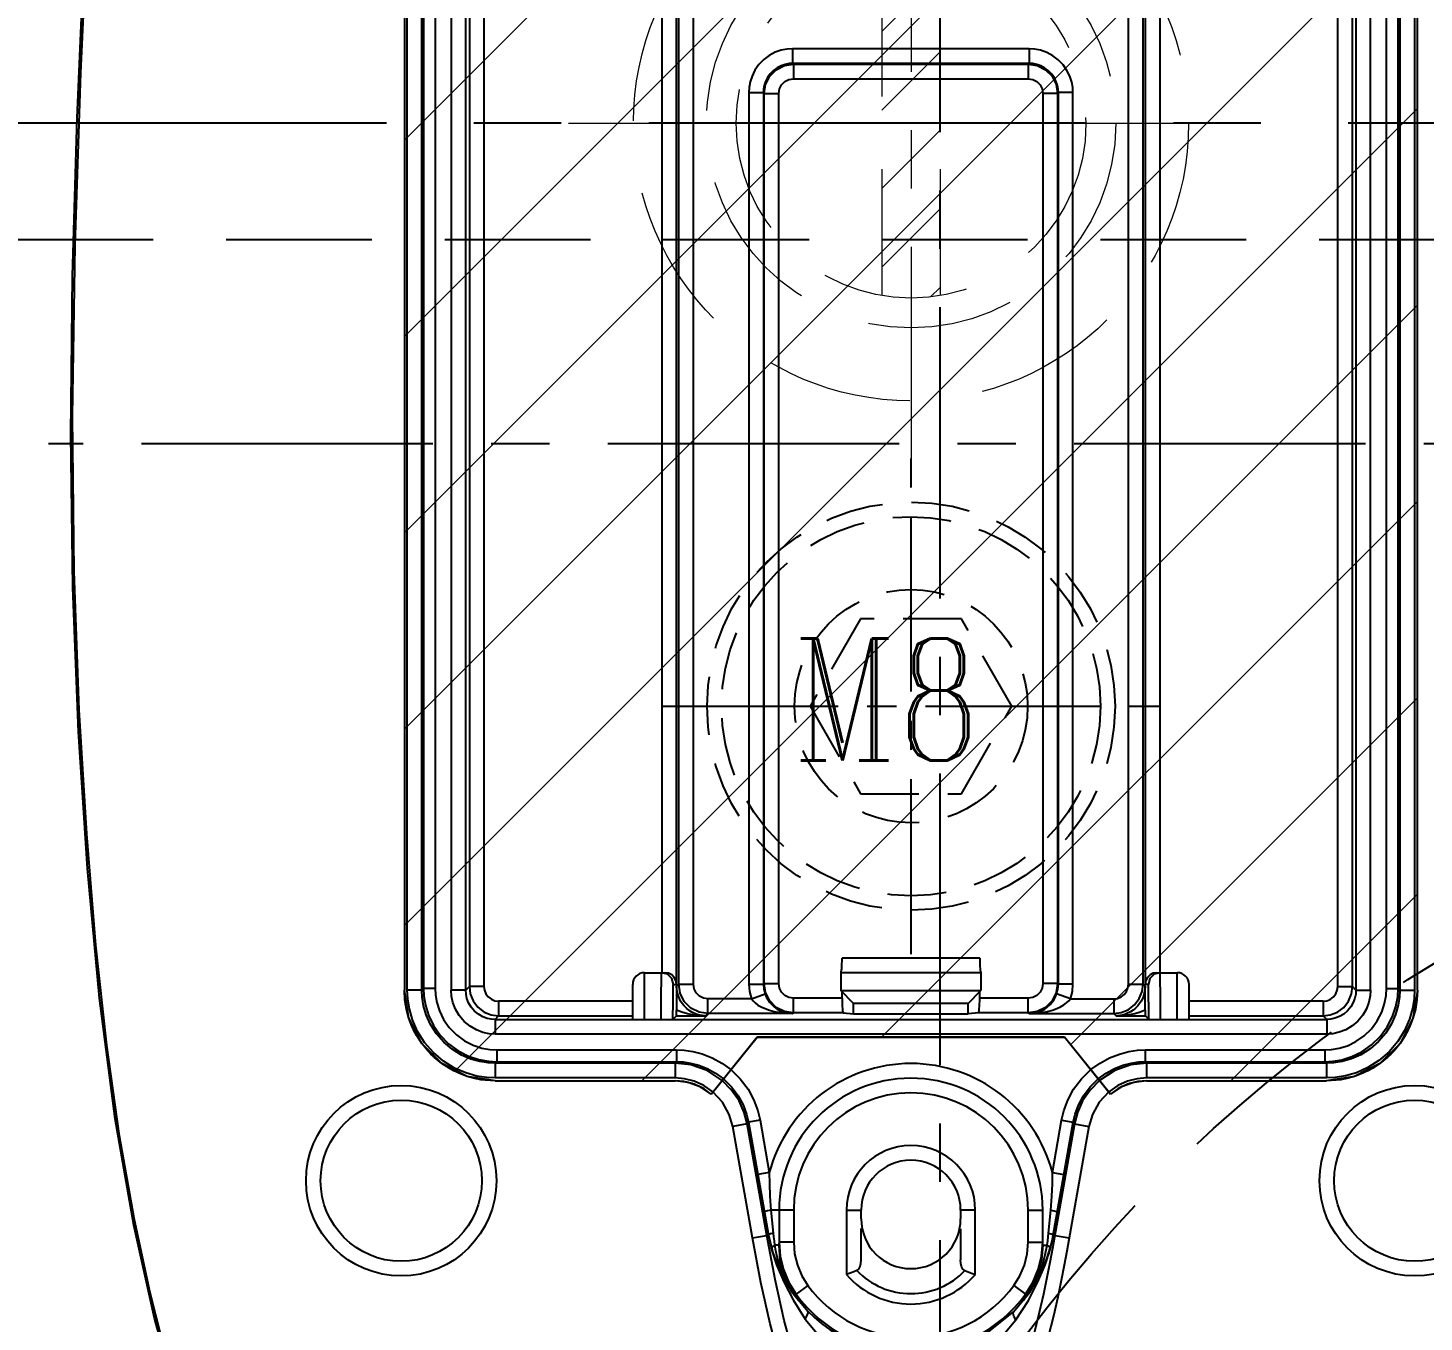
# Model space of a CAD drawing. Header units: millimetres. Extents: x 35888 to 37096, y -21952 to -21097.
# Drawn here: x 36793.89 to 36841.79, y -21316.99 to -21272.6 of the extents above; entities that cross this region are included whole.
import ezdxf

# ---------------------------------------------------------------- set-up
doc = ezdxf.new("R2010")
doc.units = ezdxf.units.MM
doc.header["$LTSCALE"] = 8
for name, pattern in [('CENTER', [2, 1.25, -0.25, 0.25, -0.25]), ('CENTER2', [1.125, 0.75, -0.125, 0.125, -0.125]), ('DASHED', [0.75, 0.5, -0.25]), ('HIDDEN', [0.375, 0.25, -0.125])]:
    doc.linetypes.add(name, pattern=pattern)
for name, color, linetype in [('Cav-cor', 30, 'Continuous'), ('DEFAULT_1', 7, 'CENTER'), ('SCREW', 52, 'HIDDEN'), ('wr2', 41, 'DASHED'), ('y-cut', 7, 'Continuous')]:
    doc.layers.add(name, color=color, linetype=linetype)
for name, color, linetype, lineweight in [('dim', 3, 'Continuous', 15), ('WR', 122, 'HIDDEN', 18), ('截面', 191, 'Continuous', 15)]:
    doc.layers.add(name, color=color, linetype=linetype, lineweight=lineweight)
doc.styles.add('ROMANC', font='RomanC.ttf', dxfattribs={"width": 0.8, "height": 7})

# ---------------------------------------------------------------- blocks, each defined once
blk = doc.blocks.new('20160825.100125')
at = {"layer": '截面', "linetype": 'Continuous', "ltscale": 0.3}
h = blk.add_hatch(dxfattribs=at)
h.set_pattern_fill('ANSI31', color=256, scale=1.5, angle=180, style=0)
h.set_pattern_definition([(225, (-717.335, 2031.662), (3.367596, -3.367596), [])])
h.paths.add_polyline_path([(22.37, -100.591), (22.388, -100.923), (22.439, -101.243), (22.522, -101.554), (22.639, -101.857), (22.788, -102.149), (22.964, -102.422), (23.169, -102.674), (23.401, -102.906), (23.653, -103.11), (23.925, -103.287), (24.218, -103.436), (24.521, -103.553), (24.832, -103.636), (25.153, -103.687), (25.484, -103.706), (31.657, -103.706), (31.808, -103.712), (31.956, -103.729), (32.101, -103.758), (32.245, -103.798), (32.385, -103.85), (32.521, -103.912), (32.65, -103.984), (32.774, -104.066), (32.892, -104.159), (34.472, -102.202), (45.022, -102.202), (46.601, -104.159), (46.72, -104.066), (46.844, -103.984), (46.973, -103.912), (47.109, -103.85), (47.249, -103.798), (47.392, -103.758), (47.538, -103.729), (47.686, -103.712), (47.836, -103.706), (54.01, -103.706), (54.341, -103.687), (54.662, -103.636), (54.972, -103.553), (55.275, -103.436), (55.568, -103.287), (55.84, -103.111), (56.092, -102.906), (56.324, -102.674), (56.529, -102.422), (56.706, -102.15), (56.855, -101.857), (56.972, -101.554), (57.055, -101.244), (57.106, -100.923), (57.124, -100.591), (57.124, -43.222), (57.106, -42.891), (57.055, -42.57), (56.972, -42.259), (56.855, -41.956), (56.706, -41.664), (56.53, -41.391), (56.325, -41.139), (56.093, -40.907), (55.841, -40.703), (55.568, -40.526), (55.276, -40.377), (54.973, -40.26), (54.662, -40.177), (54.341, -40.126), (54.01, -40.108), (25.484, -40.108), (25.153, -40.126), (24.832, -40.177), (24.521, -40.26), (24.218, -40.377), (23.926, -40.526), (23.654, -40.702), (23.402, -40.907), (23.17, -41.139), (22.965, -41.391), (22.788, -41.663), (22.639, -41.956), (22.522, -42.259), (22.439, -42.57), (22.388, -42.891), (22.37, -43.222)])
h.paths.add_polyline_path([(-65.64, -43.222), (-65.64, -100.591), (-65.622, -100.923), (-65.571, -101.244), (-65.488, -101.554), (-65.371, -101.857), (-65.222, -102.15), (-65.045, -102.422), (-64.84, -102.674), (-64.608, -102.906), (-64.356, -103.111), (-64.084, -103.287), (-63.792, -103.436), (-63.489, -103.553), (-63.178, -103.636), (-62.857, -103.687), (-62.526, -103.706), (-56.353, -103.706), (-56.202, -103.712), (-56.054, -103.729), (-55.909, -103.758), (-55.765, -103.798), (-55.625, -103.85), (-55.489, -103.912), (-55.36, -103.984), (-55.236, -104.066), (-55.118, -104.159), (-53.538, -102.202), (-42.988, -102.202), (-41.409, -104.159), (-41.29, -104.066), (-41.166, -103.984), (-41.037, -103.912), (-40.901, -103.85), (-40.761, -103.798), (-40.617, -103.758), (-40.472, -103.729), (-40.324, -103.712), (-40.174, -103.706), (-34, -103.706), (-33.669, -103.687), (-33.348, -103.636), (-33.037, -103.553), (-32.734, -103.436), (-32.442, -103.287), (-32.169, -103.11), (-31.917, -102.906), (-31.685, -102.674), (-31.48, -102.422), (-31.304, -102.149), (-31.155, -101.857), (-31.038, -101.554), (-30.955, -101.243), (-30.904, -100.923), (-30.886, -100.591), (-30.886, -43.222), (-30.904, -42.891), (-30.955, -42.57), (-31.038, -42.259), (-31.155, -41.956), (-31.304, -41.663), (-31.481, -41.391), (-31.686, -41.139), (-31.918, -40.907), (-32.17, -40.702), (-32.442, -40.526), (-32.735, -40.377), (-33.038, -40.26), (-33.348, -40.177), (-33.669, -40.126), (-34, -40.108), (-62.526, -40.108), (-62.857, -40.126), (-63.178, -40.177), (-63.489, -40.26), (-63.792, -40.377), (-64.085, -40.526), (-64.357, -40.703), (-64.609, -40.907), (-64.841, -41.139), (-65.046, -41.391), (-65.222, -41.664), (-65.371, -41.956), (-65.488, -42.259), (-65.571, -42.57), (-65.622, -42.891)])
at = {"layer": 'y-cut', "linetype": 'ByBlock'}
for p, q in [((-65.64, -43.222), (-65.64, -100.591)), ((-30.886, -100.591), (-30.886, -43.222)), ((-55.118, -104.159), (-53.538, -102.202)), ((-53.538, -102.202), (-42.988, -102.202)), ((-42.988, -102.202), (-41.409, -104.159)), ((-62.526, -103.706), (-56.353, -103.706)), ((-40.174, -103.706), (-34, -103.706))]:
    blk.add_line(p, q, dxfattribs=at)
for points in [[(-62.526, -103.706), (-62.857, -103.687), (-63.178, -103.636), (-63.489, -103.553), (-63.792, -103.436), (-64.084, -103.287), (-64.356, -103.111), (-64.608, -102.906), (-64.84, -102.674), (-65.045, -102.422), (-65.222, -102.15), (-65.371, -101.857), (-65.488, -101.554), (-65.571, -101.244), (-65.622, -100.923), (-65.64, -100.591)], [(-30.886, -100.591), (-30.904, -100.923), (-30.955, -101.243), (-31.038, -101.554), (-31.155, -101.857), (-31.304, -102.149), (-31.48, -102.422), (-31.685, -102.674), (-31.917, -102.906), (-32.169, -103.11), (-32.442, -103.287), (-32.734, -103.436), (-33.037, -103.553), (-33.348, -103.636), (-33.669, -103.687), (-34, -103.706)], [(-55.118, -104.159), (-55.236, -104.066), (-55.36, -103.984), (-55.489, -103.912), (-55.625, -103.85), (-55.765, -103.798), (-55.909, -103.758), (-56.054, -103.729), (-56.202, -103.712), (-56.353, -103.706)], [(-40.174, -103.706), (-40.324, -103.712), (-40.472, -103.729), (-40.617, -103.758), (-40.761, -103.798), (-40.901, -103.85), (-41.037, -103.912), (-41.166, -103.984), (-41.29, -104.066), (-41.409, -104.159)]]:
    blk.add_lwpolyline(points, dxfattribs=at)
blk = doc.blocks.new('20160824.190002')
at = {"layer": 'SCREW', "linetype": 'CENTER2'}
for p, q in [((0, -8.5), (0, 8.5)), ((-8.5, 0), (8.5, 0))]:
    blk.add_line(p, q, dxfattribs=at)
at = {"layer": 'SCREW'}
blk.add_lwpolyline([(-1.732, 3), (-3.464, 0), (-1.732, -3), (1.732, -3), (3.464, 0), (1.732, 3)], close=True, dxfattribs=at)
for radius in [7, 6.5, 4]:
    blk.add_circle((0, 0), radius, dxfattribs=at)
at = {"layer": 'dim', "style": 'ROMANC', "width": 0.8}
blk.add_text('M8', height=4.1865, dxfattribs=at).set_placement((-4.071, -1.858))
blk = doc.blocks.new('20160904.105427')
at = {"layer": 'WR', "linetype": 'HIDDEN', "ltscale": 2.5}
h = blk.add_hatch(dxfattribs=at)
h.set_pattern_fill('ANSI31', color=256, scale=0.6, style=0)
h.set_pattern_definition([(45, (194316.6504, -72652.0503), (-1.347038418, 1.347038418), [])])
h.paths.add_polyline_path([(-1, 0), (0, 0), (0, 6, 0.041886), (-1, 5.916)])
h.paths.add_polyline_path([(0, 0), (-1, 0), (-1, -5.916, 0.041886), (0, -6)])
h.paths.add_polyline_path([(1, 0), (0, 0), (0, -6, 0.041886), (1, -5.916)])
h.paths.add_polyline_path([(1, 5.916, 0.041886), (0, 6), (0, 0), (1, 0)])
at = {"layer": 'WR', "linetype": 'CENTER'}
for p, q in [((0, -11.755), (0, 11.755)), ((11.755, 0), (-11.755, 0))]:
    blk.add_line(p, q, dxfattribs=at)
at = {"layer": 'WR', "linetype": 'HIDDEN', "ltscale": 2.5}
for p, q in [((-1, -5.916), (-1, 5.916)), ((1, -5.916), (1, 5.916))]:
    blk.add_line(p, q, dxfattribs=at)
for radius in [9.525, 7.025, 6]:
    blk.add_circle((0, 0), radius, dxfattribs=at)

msp = doc.modelspace()

# ---------------------------------------------------------------- linework, layer by layer
at = {"color": 8, "linetype": 'HIDDEN', "ltscale": 3}
msp.add_circle((36868.188, -21347.37), 50, dxfattribs=at)
at = {"layer": 'Cav-cor', "color": 1}
for p, q in [((36806.805, -21248.236), (36806.805, -21305.605)), ((36806.905, -21305.605), (36806.905, -21248.236)), ((36807.408, -21305.605), (36807.408, -21248.236)), ((36807.462, -21248.29), (36807.462, -21305.55)), ((36807.864, -21248.29), (36807.864, -21305.55)), ((36840.501, -21305.55), (36840.501, -21248.29)), ((36840.903, -21305.55), (36840.903, -21248.29)), ((36840.958, -21248.236), (36840.958, -21305.605)), ((36841.46, -21248.236), (36841.46, -21305.605)), ((36841.56, -21305.605), (36841.56, -21248.236)), ((36808.408, -21252.952), (36808.408, -21305.608)), ((36839.957, -21305.608), (36839.957, -21252.952)), ((36809.536, -21253.404), (36809.536, -21305.486)), ((36838.829, -21305.486), (36838.829, -21253.404)), ((36808.911, -21305.608), (36808.911, -21253.857)), ((36809.034, -21253.906), (36809.034, -21305.486)), ((36839.331, -21305.486), (36839.331, -21253.906)), ((36839.454, -21253.857), (36839.454, -21305.608)), ((36815.644, -21305.01), (36815.644, -21254.412)), ((36816.147, -21305.412), (36816.147, -21254.412)), ((36816.217, -21305.407), (36816.217, -21254.44)), ((36816.72, -21305.407), (36816.72, -21254.44)), ((36831.646, -21305.407), (36831.646, -21254.44)), ((36832.148, -21305.407), (36832.148, -21254.44)), ((36832.218, -21254.412), (36832.218, -21305.412)), ((36832.721, -21254.412), (36832.721, -21305.01)), ((36820.127, -21273.317), (36820.127, -21273.82)), ((36828.238, -21273.317), (36820.127, -21273.317)), ((36828.238, -21273.317), (36828.238, -21273.82)), ((36820.154, -21273.846), (36820.127, -21273.82)), ((36828.238, -21273.82), (36820.127, -21273.82)), ((36820.154, -21273.846), (36820.154, -21274.349)), ((36820.154, -21273.846), (36828.211, -21273.846)), ((36828.238, -21273.82), (36828.211, -21273.846)), ((36828.211, -21273.846), (36828.211, -21274.349)), ((36820.154, -21274.349), (36828.211, -21274.349)), ((36818.62, -21274.824), (36818.62, -21305.398)), ((36818.62, -21274.824), (36819.122, -21274.824)), ((36819.122, -21274.824), (36819.122, -21305.398)), ((36819.149, -21274.851), (36819.122, -21274.824)), ((36819.149, -21305.385), (36819.149, -21274.851)), ((36819.149, -21274.851), (36819.651, -21274.851)), ((36819.651, -21305.385), (36819.651, -21274.851)), ((36828.714, -21274.851), (36828.714, -21305.385)), ((36829.216, -21274.851), (36828.714, -21274.851)), ((36829.243, -21274.824), (36829.216, -21274.851)), ((36829.216, -21274.851), (36829.216, -21305.385)), ((36829.243, -21305.398), (36829.243, -21274.824)), ((36829.745, -21274.824), (36829.243, -21274.824)), ((36829.745, -21305.398), (36829.745, -21274.824)), ((36826.544, -21304.515), (36821.821, -21304.515)), ((36815.041, -21306.613), (36815.041, -21305.01)), ((36815.041, -21305.01), (36815.741, -21305.01)), ((36815.627, -21305.061), (36815.631, -21305.01)), ((36815.832, -21305.064), (36815.733, -21305.037)), ((36821.778, -21305.018), (36821.778, -21305.623)), ((36826.587, -21305.018), (36821.778, -21305.018)), ((36826.587, -21305.018), (36826.587, -21305.623)), ((36832.632, -21305.037), (36832.534, -21305.064)), ((36832.625, -21305.01), (36833.324, -21305.01)), ((36832.738, -21305.062), (36832.735, -21305.01)), ((36832.741, -21305.214), (36832.738, -21305.062)), ((36832.746, -21305.79), (36832.741, -21305.214)), ((36833.324, -21306.613), (36833.324, -21305.01)), ((36806.958, -21306.568), (36806.805, -21305.605)), ((36807.408, -21305.605), (36806.905, -21305.605)), ((36807.408, -21305.605), (36807.462, -21305.55)), ((36807.864, -21305.55), (36807.462, -21305.55)), ((36808.911, -21305.608), (36808.408, -21305.608)), ((36808.911, -21305.608), (36809.034, -21305.486)), ((36809.536, -21305.486), (36809.034, -21305.486)), ((36814.639, -21306.61), (36814.639, -21305.412)), ((36815.617, -21306.613), (36815.62, -21305.79)), ((36816.033, -21305.412), (36816.147, -21305.412)), ((36816.147, -21305.477), (36816.142, -21306.294)), ((36816.147, -21305.477), (36816.217, -21305.407)), ((36816.217, -21305.407), (36816.72, -21305.407)), ((36818.62, -21305.398), (36819.122, -21305.398)), ((36818.709, -21305.909), (36819.182, -21305.739)), ((36819.122, -21305.398), (36819.149, -21305.385)), ((36819.149, -21305.385), (36819.651, -21305.385)), ((36822.216, -21306.061), (36821.778, -21305.623)), ((36821.778, -21305.623), (36826.587, -21305.623)), ((36821.821, -21305.887), (36821.821, -21305.666)), ((36826.149, -21306.061), (36826.587, -21305.623)), ((36826.544, -21305.887), (36826.544, -21305.666)), ((36829.216, -21305.385), (36828.714, -21305.385)), ((36829.656, -21305.909), (36829.183, -21305.739)), ((36829.216, -21305.385), (36829.243, -21305.398)), ((36829.745, -21305.398), (36829.243, -21305.398)), ((36831.646, -21305.407), (36832.148, -21305.407)), ((36832.148, -21305.407), (36832.218, -21305.477)), ((36832.333, -21305.412), (36832.218, -21305.412)), ((36832.224, -21306.294), (36832.218, -21305.477)), ((36832.748, -21306.613), (36832.746, -21305.79)), ((36833.726, -21306.61), (36833.726, -21305.412)), ((36838.829, -21305.486), (36839.331, -21305.486)), ((36839.454, -21305.608), (36839.331, -21305.486)), ((36839.454, -21305.608), (36839.957, -21305.608)), ((36840.501, -21305.55), (36840.903, -21305.55)), ((36840.958, -21305.605), (36840.903, -21305.55)), ((36840.958, -21305.605), (36841.46, -21305.605)), ((36841.56, -21305.605), (36841.407, -21306.567)), ((36810.039, -21305.988), (36810.039, -21306.491)), ((36814.639, -21305.988), (36810.039, -21305.988)), ((36816.207, -21305.818), (36816.145, -21305.84)), ((36817.222, -21306.412), (36817.222, -21305.909)), ((36818.709, -21305.909), (36817.222, -21305.909)), ((36820.154, -21306.39), (36820.154, -21305.887)), ((36821.821, -21305.887), (36820.154, -21305.887)), ((36822.216, -21306.425), (36822.216, -21306.061)), ((36826.149, -21306.061), (36822.216, -21306.061)), ((36826.149, -21306.425), (36826.149, -21306.061)), ((36828.211, -21305.887), (36826.544, -21305.887)), ((36828.211, -21306.39), (36828.211, -21305.887)), ((36829.656, -21305.909), (36831.143, -21305.909)), ((36831.143, -21305.909), (36831.143, -21306.412)), ((36832.159, -21305.818), (36832.22, -21305.84)), ((36838.326, -21305.988), (36833.726, -21305.988)), ((36838.326, -21305.988), (36838.326, -21306.491)), ((36807.401, -21307.436), (36806.958, -21306.568)), ((36809.916, -21306.613), (36810.039, -21306.491)), ((36809.916, -21306.613), (36809.916, -21307.116)), ((36809.916, -21306.613), (36833.324, -21306.613)), ((36810.039, -21306.491), (36814.639, -21306.491)), ((36815.611, -21306.613), (36815.897, -21306.612)), ((36816.138, -21306.491), (36816.019, -21306.61)), ((36816.138, -21306.491), (36817.143, -21306.491)), ((36817.143, -21306.491), (36817.087, -21306.488)), ((36817.143, -21306.491), (36817.222, -21306.412)), ((36820.11, -21306.412), (36817.222, -21306.412)), ((36820.11, -21306.412), (36820.154, -21306.39)), ((36821.865, -21306.39), (36820.154, -21306.39)), ((36821.865, -21306.39), (36822.216, -21306.425)), ((36822.216, -21306.425), (36826.149, -21306.425)), ((36826.501, -21306.39), (36826.149, -21306.425)), ((36828.211, -21306.39), (36826.501, -21306.39)), ((36828.211, -21306.39), (36828.255, -21306.412)), ((36828.255, -21306.412), (36831.143, -21306.412)), ((36831.143, -21306.412), (36831.222, -21306.491)), ((36831.279, -21306.488), (36831.222, -21306.491)), ((36831.222, -21306.491), (36832.227, -21306.491)), ((36832.227, -21306.491), (36832.346, -21306.61)), ((36833.325, -21306.613), (36833.605, -21306.612)), ((36833.726, -21306.491), (36838.326, -21306.491)), ((36833.726, -21306.613), (36838.449, -21306.613)), ((36838.449, -21306.613), (36838.326, -21306.491)), ((36838.449, -21306.613), (36838.449, -21307.116)), ((36841.407, -21306.567), (36840.965, -21307.435)), ((36838.449, -21307.116), (36809.916, -21307.116)), ((36817.328, -21309.172), (36818.908, -21307.216)), ((36818.908, -21307.216), (36829.458, -21307.216)), ((36831.037, -21309.172), (36829.458, -21307.216)), ((36808.089, -21308.124), (36807.401, -21307.436)), ((36809.975, -21307.66), (36809.975, -21308.062)), ((36809.975, -21307.66), (36816.139, -21307.66)), ((36816.139, -21307.66), (36816.139, -21308.062)), ((36832.226, -21307.66), (36832.226, -21308.062)), ((36832.226, -21307.66), (36838.391, -21307.66)), ((36838.391, -21307.66), (36838.391, -21308.062)), ((36840.965, -21307.435), (36840.277, -21308.124)), ((36808.957, -21308.567), (36808.089, -21308.124)), ((36809.92, -21308.117), (36809.975, -21308.062)), ((36809.92, -21308.117), (36809.92, -21308.619)), ((36816.093, -21308.117), (36809.92, -21308.117)), ((36809.975, -21308.062), (36816.139, -21308.062)), ((36816.139, -21308.062), (36816.093, -21308.117)), ((36816.093, -21308.117), (36816.093, -21308.619)), ((36832.272, -21308.117), (36832.226, -21308.062)), ((36832.226, -21308.062), (36838.391, -21308.062)), ((36832.272, -21308.117), (36832.272, -21308.619)), ((36838.445, -21308.117), (36832.272, -21308.117)), ((36838.445, -21308.117), (36838.391, -21308.062)), ((36838.445, -21308.117), (36838.445, -21308.619)), ((36840.277, -21308.124), (36839.408, -21308.566)), ((36809.92, -21308.719), (36808.957, -21308.567)), ((36816.093, -21308.619), (36809.92, -21308.619)), ((36816.415, -21308.645), (36816.093, -21308.619)), ((36830.614, -21308.648), (36830.882, -21308.451)), ((36832.272, -21308.619), (36831.951, -21308.645)), ((36838.445, -21308.619), (36832.272, -21308.619)), ((36839.408, -21308.566), (36838.445, -21308.719)), ((36809.92, -21308.719), (36816.093, -21308.719)), ((36816.537, -21308.771), (36816.093, -21308.719)), ((36816.956, -21308.925), (36816.537, -21308.771)), ((36817.055, -21308.979), (36816.751, -21308.836)), ((36817.328, -21309.172), (36816.956, -21308.925)), ((36817.328, -21309.172), (36817.055, -21308.979)), ((36817.391, -21309.094), (36817.083, -21308.88)), ((36818.034, -21309.034), (36817.707, -21308.703)), ((36831.282, -21308.88), (36830.974, -21309.094)), ((36831.409, -21308.925), (36831.037, -21309.172)), ((36831.311, -21308.979), (36831.037, -21309.172)), ((36831.614, -21308.836), (36831.311, -21308.979)), ((36831.828, -21308.771), (36831.409, -21308.925)), ((36831.938, -21308.749), (36831.614, -21308.836)), ((36832.272, -21308.719), (36831.828, -21308.771)), ((36832.272, -21308.719), (36831.938, -21308.749)), ((36832.272, -21308.719), (36838.445, -21308.719)), ((36819.009, -21310.068), (36818.613, -21310.138)), ((36819.009, -21310.068), (36819.325, -21311.863)), ((36829.04, -21311.863), (36829.356, -21310.068)), ((36829.356, -21310.068), (36829.752, -21310.138)), ((36818.567, -21310.193), (36818.073, -21310.28)), ((36818.748, -21314.109), (36818.073, -21310.28)), ((36819.242, -21314.021), (36818.567, -21310.193)), ((36818.613, -21310.138), (36818.93, -21311.932)), ((36829.798, -21310.193), (36829.042, -21314.47)), ((36829.066, -21314.011), (36829.752, -21310.138)), ((36829.798, -21310.193), (36829.752, -21310.138)), ((36829.798, -21310.193), (36830.293, -21310.28)), ((36819.325, -21311.863), (36818.93, -21311.932)), ((36818.93, -21311.932), (36819.299, -21314.011)), ((36819.325, -21311.863), (36819.328, -21312.25)), ((36829.038, -21312.25), (36829.04, -21311.863)), ((36829.04, -21311.863), (36829.436, -21311.932)), ((36819.328, -21312.25), (36819.343, -21312.679)), ((36829.022, -21312.678), (36829.038, -21312.25)), ((36819.343, -21312.679), (36819.378, -21313.15)), ((36828.987, -21313.15), (36829.022, -21312.678)), ((36819.378, -21313.15), (36819.456, -21313.942)), ((36820.163, -21313.15), (36819.378, -21313.15)), ((36819.66, -21313.15), (36819.66, -21314.255)), ((36820.163, -21313.15), (36820.163, -21314.255)), ((36821.972, -21313.15), (36821.972, -21315.362)), ((36821.972, -21313.15), (36822.474, -21313.15)), ((36822.474, -21313.452), (36822.474, -21313.15)), ((36825.891, -21313.15), (36825.891, -21313.452)), ((36826.394, -21313.15), (36825.891, -21313.15)), ((36826.394, -21315.361), (36826.394, -21313.15)), ((36828.203, -21314.255), (36828.203, -21313.15)), ((36828.203, -21313.15), (36828.705, -21313.15)), ((36828.705, -21314.255), (36828.705, -21313.15)), ((36828.909, -21313.942), (36828.987, -21313.15)), ((36822.474, -21314.855), (36822.474, -21313.783)), ((36825.891, -21313.79), (36825.891, -21314.855)), ((36828.895, -21314.072), (36828.909, -21313.942)), ((36818.748, -21314.109), (36819.299, -21314.011)), ((36819.036, -21315.637), (36818.748, -21314.109)), ((36819.528, -21315.537), (36819.242, -21314.021)), ((36819.294, -21314.012), (36819.443, -21314.623)), ((36819.294, -21314.012), (36819.405, -21314.501)), ((36819.317, -21313.992), (36819.299, -21314.011)), ((36819.299, -21314.011), (36819.327, -21314.152)), ((36819.361, -21314.303), (36819.402, -21314.463)), ((36819.411, -21314.432), (36819.402, -21314.463)), ((36819.488, -21314.21), (36819.509, -21314.356)), ((36819.509, -21314.356), (36819.54, -21314.542)), ((36819.66, -21314.356), (36819.509, -21314.356)), ((36819.66, -21314.255), (36819.698, -21314.731)), ((36820.163, -21314.255), (36819.66, -21314.255)), ((36819.66, -21314.356), (36819.66, -21314.29)), ((36819.703, -21314.863), (36819.66, -21314.356)), ((36828.203, -21314.255), (36828.705, -21314.255)), ((36828.705, -21314.356), (36828.662, -21314.862)), ((36828.667, -21314.731), (36828.705, -21314.255)), ((36828.705, -21314.356), (36828.705, -21314.29)), ((36828.705, -21314.356), (36828.856, -21314.356)), ((36828.796, -21314.685), (36828.856, -21314.356)), ((36828.856, -21314.356), (36828.878, -21314.21)), ((36828.878, -21314.21), (36828.895, -21314.072)), ((36828.922, -21314.624), (36829.071, -21314.012)), ((36828.954, -21314.432), (36828.963, -21314.463)), ((36828.96, -21314.501), (36829.071, -21314.012)), ((36828.963, -21314.463), (36829.004, -21314.303)), ((36829.039, -21314.153), (36829.066, -21314.011)), ((36829.048, -21313.992), (36829.066, -21314.011)), ((36829.066, -21314.011), (36829.618, -21314.109)), ((36819.402, -21314.463), (36819.45, -21314.624)), ((36819.405, -21314.501), (36819.578, -21315.03)), ((36819.443, -21314.623), (36819.697, -21315.269)), ((36819.54, -21314.542), (36819.583, -21314.741)), ((36819.583, -21314.741), (36819.642, -21314.956)), ((36819.83, -21315.356), (36819.703, -21314.863)), ((36828.662, -21314.862), (36828.535, -21315.356)), ((36828.666, -21315.274), (36828.922, -21314.624)), ((36828.697, -21315.041), (36828.796, -21314.685)), ((36828.786, -21315.033), (36828.96, -21314.501)), ((36828.861, -21314.785), (36828.963, -21314.463)), ((36829.042, -21314.47), (36828.953, -21314.948)), ((36819.578, -21315.03), (36819.82, -21315.61)), ((36819.642, -21314.956), (36819.72, -21315.187)), ((36819.697, -21315.269), (36820.084, -21315.94)), ((36820.039, -21315.821), (36819.83, -21315.356)), ((36828.273, -21315.953), (36828.666, -21315.274)), ((36828.541, -21315.616), (36828.786, -21315.033)), ((36828.548, -21315.422), (36828.697, -21315.041)), ((36828.552, -21315.481), (36828.726, -21315.124)), ((36828.953, -21314.948), (36828.851, -21315.466)), ((36820.323, -21316.243), (36820.039, -21315.821)), ((36820.65, -21315.743), (36820.245, -21316.04)), ((36820.441, -21315.406), (36820.65, -21315.743)), ((36827.715, -21315.743), (36827.924, -21315.406)), ((36827.715, -21315.743), (36828.12, -21316.04)), ((36820.084, -21315.94), (36820.643, -21316.618)), ((36827.701, -21316.639), (36828.273, -21315.953)), ((36828.043, -21316.243), (36828.081, -21316.144)), ((36828.081, -21316.144), (36828.12, -21316.04))]:
    msp.add_line(p, q, dxfattribs=at)
for points in [[(36798.671, -21318.294), (36798.081, -21315.988), (36797.532, -21313.43), (36797.033, -21310.601), (36796.596, -21307.498), (36796.222, -21304.066), (36795.908, -21300.245), (36795.651, -21295.989), (36795.475, -21291.254), (36795.42, -21285.929), (36795.508, -21280.054), (36795.7, -21274.142), (36795.953, -21268.718), (36796.241, -21263.991), (36796.555, -21259.745), (36796.907, -21255.847), (36797.331, -21252.3), (36797.843, -21249.108), (36798.44, -21246.265), (36799.108, -21243.766)], [(36799.021, -21319.703), (36798.227, -21316.855), (36797.517, -21313.675), (36796.88, -21310.017), (36796.345, -21305.885), (36795.933, -21301.432), (36795.627, -21296.753), (36795.427, -21291.799), (36795.357, -21286.545), (36795.421, -21281.106), (36795.579, -21275.693), (36795.791, -21270.659), (36796.036, -21266.209), (36796.297, -21262.307), (36796.563, -21258.882), (36796.85, -21255.795), (36797.188, -21252.892), (36797.617, -21250.03), (36798.166, -21247.184), (36798.859, -21244.399)], [(36820.127, -21273.317), (36819.94, -21273.329), (36819.738, -21273.368), (36819.53, -21273.441), (36819.326, -21273.548), (36819.136, -21273.689), (36818.97, -21273.859), (36818.834, -21274.05), (36818.732, -21274.254), (36818.665, -21274.457), (36818.63, -21274.647), (36818.62, -21274.824)], [(36829.745, -21274.824), (36829.735, -21274.649), (36829.702, -21274.464), (36829.637, -21274.263), (36829.539, -21274.062), (36829.406, -21273.871), (36829.242, -21273.7), (36829.053, -21273.556), (36828.847, -21273.446), (36828.635, -21273.37), (36828.429, -21273.329), (36828.238, -21273.317)], [(36820.127, -21273.82), (36820.003, -21273.827), (36819.868, -21273.854), (36819.729, -21273.902), (36819.593, -21273.973), (36819.466, -21274.067), (36819.356, -21274.181), (36819.265, -21274.308), (36819.197, -21274.444), (36819.153, -21274.58), (36819.129, -21274.706), (36819.122, -21274.824)], [(36819.149, -21274.851), (36819.198, -21274.543), (36819.34, -21274.261), (36819.565, -21274.037), (36819.846, -21273.895), (36820.154, -21273.846)], [(36828.211, -21273.846), (36828.519, -21273.895), (36828.801, -21274.037), (36829.025, -21274.261), (36829.168, -21274.543), (36829.216, -21274.851)], [(36829.243, -21274.824), (36829.236, -21274.708), (36829.214, -21274.584), (36829.171, -21274.45), (36829.105, -21274.316), (36829.017, -21274.189), (36828.907, -21274.075), (36828.781, -21273.979), (36828.644, -21273.905), (36828.503, -21273.855), (36828.365, -21273.828), (36828.238, -21273.82)], [(36819.651, -21274.851), (36819.676, -21274.697), (36819.747, -21274.556), (36819.859, -21274.444), (36820, -21274.373), (36820.154, -21274.349)], [(36828.211, -21274.349), (36828.365, -21274.373), (36828.506, -21274.444), (36828.618, -21274.556), (36828.69, -21274.697), (36828.714, -21274.851)], [(36815.62, -21305.79), (36815.624, -21305.214), (36815.627, -21305.061)], [(36816.147, -21305.412), (36816.124, -21305.281), (36816.065, -21305.171), (36815.977, -21305.085), (36815.865, -21305.03), (36815.741, -21305.01)], [(36816.033, -21305.412), (36815.979, -21305.211), (36815.832, -21305.064)], [(36832.625, -21305.01), (36832.499, -21305.03), (36832.389, -21305.086), (36832.301, -21305.171), (36832.241, -21305.281), (36832.218, -21305.412)], [(36832.534, -21305.064), (36832.387, -21305.211), (36832.333, -21305.412)], [(36806.958, -21306.568), (36806.844, -21306.092), (36806.805, -21305.605)], [(36809.92, -21308.619), (36809.63, -21308.605), (36809.29, -21308.553), (36808.916, -21308.447), (36808.528, -21308.279), (36808.149, -21308.044), (36807.8, -21307.748), (36807.499, -21307.401), (36807.259, -21307.021), (36807.085, -21306.629), (36806.975, -21306.248), (36806.92, -21305.901), (36806.905, -21305.605)], [(36809.92, -21308.117), (36809.679, -21308.105), (36809.395, -21308.061), (36809.083, -21307.973), (36808.76, -21307.833), (36808.444, -21307.638), (36808.153, -21307.391), (36807.902, -21307.102), (36807.702, -21306.785), (36807.557, -21306.458), (36807.466, -21306.141), (36807.42, -21305.851), (36807.408, -21305.605)], [(36807.462, -21305.55), (36807.477, -21305.816), (36807.53, -21306.128), (36807.636, -21306.468), (36807.805, -21306.816), (36808.036, -21307.148), (36808.324, -21307.444), (36808.655, -21307.687), (36809.008, -21307.869), (36809.36, -21307.986), (36809.686, -21308.045), (36809.975, -21308.062)], [(36807.864, -21305.55), (36807.876, -21305.773), (36807.921, -21306.035), (36808.01, -21306.321), (36808.152, -21306.613), (36808.346, -21306.892), (36808.588, -21307.141), (36808.866, -21307.345), (36809.163, -21307.498), (36809.459, -21307.596), (36809.732, -21307.646), (36809.975, -21307.66)], [(36809.916, -21307.116), (36809.716, -21307.103), (36809.502, -21307.058), (36809.279, -21306.975), (36809.059, -21306.848), (36808.858, -21306.682), (36808.688, -21306.483), (36808.557, -21306.261), (36808.469, -21306.033), (36808.423, -21305.814), (36808.408, -21305.608)], [(36809.916, -21306.613), (36809.783, -21306.605), (36809.64, -21306.575), (36809.491, -21306.519), (36809.344, -21306.435), (36809.21, -21306.324), (36809.097, -21306.191), (36809.01, -21306.044), (36808.952, -21305.891), (36808.92, -21305.746), (36808.911, -21305.608)], [(36809.034, -21305.486), (36809.065, -21305.733), (36809.162, -21305.976), (36809.324, -21306.192), (36809.539, -21306.358), (36809.786, -21306.458), (36810.039, -21306.491)], [(36809.536, -21305.486), (36809.552, -21305.609), (36809.6, -21305.731), (36809.681, -21305.839), (36809.789, -21305.921), (36809.912, -21305.972), (36810.039, -21305.988)], [(36816.019, -21306.61), (36816.022, -21305.991), (36816.024, -21305.746), (36816.027, -21305.563), (36816.03, -21305.45), (36816.033, -21305.412)], [(36816.207, -21305.818), (36816.174, -21305.707), (36816.154, -21305.593), (36816.147, -21305.477)], [(36817.222, -21306.412), (36816.914, -21306.363), (36816.633, -21306.221), (36816.408, -21305.996), (36816.266, -21305.715), (36816.217, -21305.407)], [(36817.222, -21305.909), (36817.069, -21305.885), (36816.928, -21305.814), (36816.815, -21305.701), (36816.744, -21305.56), (36816.72, -21305.407)], [(36818.62, -21305.398), (36818.643, -21305.658), (36818.709, -21305.909)], [(36819.122, -21305.398), (36819.137, -21305.571), (36819.182, -21305.739)], [(36820.154, -21306.39), (36819.846, -21306.341), (36819.565, -21306.199), (36819.34, -21305.974), (36819.197, -21305.693), (36819.149, -21305.385)], [(36819.182, -21305.739), (36819.221, -21305.832), (36819.271, -21305.926), (36819.333, -21306.017), (36819.408, -21306.104), (36819.495, -21306.185), (36819.592, -21306.256), (36819.702, -21306.317), (36819.824, -21306.365), (36819.96, -21306.398), (36820.11, -21306.412)], [(36820.154, -21305.887), (36820, -21305.863), (36819.859, -21305.792), (36819.747, -21305.68), (36819.676, -21305.539), (36819.651, -21305.385)], [(36828.714, -21305.385), (36828.69, -21305.539), (36828.618, -21305.68), (36828.506, -21305.792), (36828.365, -21305.863), (36828.211, -21305.887)], [(36829.216, -21305.385), (36829.168, -21305.693), (36829.025, -21305.974), (36828.801, -21306.199), (36828.52, -21306.341), (36828.211, -21306.39)], [(36828.255, -21306.412), (36828.407, -21306.398), (36828.544, -21306.364), (36828.666, -21306.315), (36828.775, -21306.255), (36828.872, -21306.183), (36828.958, -21306.103), (36829.033, -21306.016), (36829.094, -21305.925), (36829.145, -21305.832), (36829.183, -21305.739)], [(36829.183, -21305.739), (36829.228, -21305.571), (36829.243, -21305.398)], [(36829.656, -21305.909), (36829.723, -21305.658), (36829.745, -21305.398)], [(36831.143, -21305.909), (36831.27, -21305.893), (36831.393, -21305.843), (36831.501, -21305.76), (36831.582, -21305.651), (36831.63, -21305.529), (36831.646, -21305.407)], [(36831.143, -21306.412), (36831.395, -21306.379), (36831.642, -21306.279), (36831.858, -21306.113), (36832.021, -21305.896), (36832.118, -21305.652), (36832.148, -21305.407)], [(36832.218, -21305.477), (36832.212, -21305.593), (36832.192, -21305.707), (36832.159, -21305.818)], [(36832.341, -21305.746), (36832.339, -21305.562), (36832.336, -21305.45), (36832.333, -21305.412)], [(36832.346, -21306.61), (36832.345, -21306.283), (36832.341, -21305.746)], [(36838.326, -21306.491), (36838.573, -21306.46), (36838.817, -21306.363), (36839.033, -21306.2), (36839.198, -21305.985), (36839.299, -21305.739), (36839.331, -21305.486)], [(36838.326, -21305.988), (36838.45, -21305.973), (36838.572, -21305.924), (36838.68, -21305.843), (36838.762, -21305.736), (36838.813, -21305.612), (36838.829, -21305.486)], [(36838.391, -21308.062), (36838.656, -21308.048), (36838.969, -21307.995), (36839.309, -21307.888), (36839.656, -21307.72), (36839.989, -21307.488), (36840.285, -21307.2), (36840.528, -21306.87), (36840.709, -21306.517), (36840.827, -21306.164), (36840.886, -21305.838), (36840.903, -21305.55)], [(36838.391, -21307.66), (36838.614, -21307.648), (36838.876, -21307.603), (36839.162, -21307.514), (36839.454, -21307.373), (36839.733, -21307.178), (36839.982, -21306.936), (36840.186, -21306.658), (36840.338, -21306.362), (36840.437, -21306.066), (36840.487, -21305.792), (36840.501, -21305.55)], [(36840.958, -21305.605), (36840.946, -21305.846), (36840.902, -21306.129), (36840.814, -21306.441), (36840.674, -21306.764), (36840.478, -21307.08), (36840.232, -21307.371), (36839.943, -21307.622), (36839.625, -21307.822), (36839.299, -21307.967), (36838.982, -21308.059), (36838.692, -21308.105), (36838.445, -21308.117)], [(36841.46, -21305.605), (36841.446, -21305.894), (36841.393, -21306.234), (36841.288, -21306.609), (36841.119, -21306.997), (36840.885, -21307.375), (36840.589, -21307.724), (36840.242, -21308.025), (36839.862, -21308.266), (36839.47, -21308.44), (36839.089, -21308.55), (36838.741, -21308.605), (36838.445, -21308.619)], [(36839.454, -21305.608), (36839.445, -21305.742), (36839.416, -21305.884), (36839.36, -21306.033), (36839.276, -21306.18), (36839.165, -21306.314), (36839.032, -21306.427), (36838.884, -21306.514), (36838.732, -21306.573), (36838.586, -21306.604), (36838.449, -21306.613)], [(36839.957, -21305.608), (36839.943, -21305.808), (36839.899, -21306.022), (36839.816, -21306.245), (36839.689, -21306.466), (36839.523, -21306.667), (36839.324, -21306.836), (36839.102, -21306.967), (36838.874, -21307.055), (36838.655, -21307.102), (36838.449, -21307.116)], [(36841.56, -21305.605), (36841.522, -21306.092), (36841.407, -21306.567)], [(36817.087, -21306.488), (36817.019, -21306.481), (36816.94, -21306.467), (36816.853, -21306.444), (36816.761, -21306.409), (36816.666, -21306.362), (36816.571, -21306.301), (36816.481, -21306.228), (36816.402, -21306.148), (36816.337, -21306.067), (36816.284, -21305.984), (36816.24, -21305.9), (36816.207, -21305.818)], [(36818.709, -21305.909), (36818.768, -21305.979), (36818.844, -21306.049), (36818.937, -21306.118), (36819.05, -21306.183), (36819.18, -21306.243), (36819.328, -21306.296), (36819.493, -21306.341), (36819.678, -21306.378), (36819.883, -21306.402), (36820.11, -21306.412)], [(36828.255, -21306.412), (36828.485, -21306.402), (36828.691, -21306.377), (36828.876, -21306.341), (36829.04, -21306.295), (36829.187, -21306.242), (36829.317, -21306.182), (36829.429, -21306.117), (36829.522, -21306.049), (36829.598, -21305.979), (36829.656, -21305.909)], [(36832.159, -21305.818), (36832.125, -21305.901), (36832.081, -21305.985), (36832.028, -21306.067), (36831.964, -21306.148), (36831.889, -21306.224), (36831.804, -21306.294), (36831.713, -21306.354), (36831.618, -21306.403), (36831.523, -21306.44), (36831.433, -21306.465), (36831.35, -21306.481), (36831.279, -21306.488)], [(36807.401, -21307.436), (36807.145, -21307.019), (36806.958, -21306.568)], [(36814.639, -21306.61), (36814.671, -21306.611), (36814.761, -21306.612), (36814.891, -21306.613)], [(36815.897, -21306.612), (36815.987, -21306.611), (36816.019, -21306.61)], [(36817.143, -21306.491), (36817.026, -21306.488), (36816.876, -21306.478), (36816.704, -21306.456), (36816.517, -21306.419), (36816.325, -21306.365), (36816.142, -21306.294)], [(36832.224, -21306.294), (36832.051, -21306.362), (36831.863, -21306.416), (36831.674, -21306.454), (36831.496, -21306.477), (36831.341, -21306.488), (36831.222, -21306.491)], [(36832.346, -21306.61), (36832.379, -21306.611), (36832.469, -21306.612), (36832.601, -21306.613)], [(36833.605, -21306.612), (36833.694, -21306.611), (36833.726, -21306.61)], [(36841.407, -21306.567), (36841.22, -21307.019), (36840.965, -21307.435)], [(36808.089, -21308.124), (36807.718, -21307.807), (36807.401, -21307.436)], [(36816.139, -21307.66), (36816.403, -21307.672), (36816.702, -21307.715), (36817.027, -21307.798), (36817.362, -21307.929), (36817.692, -21308.108), (36818.004, -21308.335)], [(36830.361, -21308.335), (36830.673, -21308.109), (36831.003, -21307.929), (36831.338, -21307.799), (36831.663, -21307.715), (36831.963, -21307.672), (36832.226, -21307.66)], [(36840.965, -21307.435), (36840.648, -21307.807), (36840.277, -21308.124)], [(36808.957, -21308.567), (36808.506, -21308.38), (36808.089, -21308.124)], [(36817.707, -21308.703), (36817.19, -21308.369), (36816.631, -21308.175), (36816.093, -21308.117)], [(36816.139, -21308.062), (36816.367, -21308.072), (36816.626, -21308.11), (36816.907, -21308.182), (36817.196, -21308.295), (36817.482, -21308.451), (36817.752, -21308.648)], [(36832.272, -21308.117), (36831.734, -21308.175), (36831.175, -21308.369), (36830.659, -21308.703)], [(36830.882, -21308.451), (36831.168, -21308.296), (36831.458, -21308.182), (36831.739, -21308.11), (36831.999, -21308.072), (36832.226, -21308.062)], [(36840.277, -21308.124), (36839.86, -21308.379), (36839.408, -21308.566)], [(36809.92, -21308.719), (36809.432, -21308.681), (36808.957, -21308.567)], [(36817.083, -21308.88), (36816.751, -21308.73), (36816.415, -21308.645)], [(36817.752, -21308.648), (36818.031, -21308.921), (36818.26, -21309.228), (36818.432, -21309.547), (36818.547, -21309.857), (36818.613, -21310.138)], [(36818.004, -21308.335), (36818.33, -21308.653), (36818.597, -21309.009), (36818.798, -21309.38), (36818.932, -21309.742), (36819.009, -21310.068)], [(36829.356, -21310.068), (36829.433, -21309.742), (36829.567, -21309.381), (36829.767, -21309.01), (36830.034, -21308.654), (36830.361, -21308.335)], [(36829.752, -21310.138), (36829.818, -21309.857), (36829.933, -21309.548), (36830.104, -21309.229), (36830.333, -21308.922), (36830.614, -21308.648)], [(36831.951, -21308.645), (36831.614, -21308.73), (36831.282, -21308.88)], [(36839.408, -21308.566), (36838.933, -21308.681), (36838.445, -21308.719)], [(36816.751, -21308.836), (36816.427, -21308.749), (36816.093, -21308.719)], [(36818.073, -21310.28), (36817.954, -21309.868), (36817.725, -21309.456), (36817.391, -21309.094)], [(36818.567, -21310.193), (36818.466, -21309.804), (36818.29, -21309.41), (36818.034, -21309.034)], [(36830.659, -21308.703), (36830.331, -21309.034), (36830.075, -21309.41), (36829.899, -21309.804), (36829.798, -21310.193)], [(36830.974, -21309.094), (36830.64, -21309.456), (36830.412, -21309.868), (36830.293, -21310.28)], [(36830.293, -21310.28), (36829.536, -21314.561), (36829.446, -21315.042)], [(36819.378, -21313.15), (36819.262, -21313.178), (36819.185, -21313.203), (36819.158, -21313.22)], [(36828.987, -21313.15), (36829.103, -21313.178), (36829.18, -21313.203), (36829.207, -21313.22)], [(36819.456, -21313.942), (36819.371, -21313.968), (36819.317, -21313.992)], [(36819.456, -21313.942), (36819.47, -21314.071), (36819.488, -21314.21)], [(36828.909, -21313.942), (36828.994, -21313.968), (36829.048, -21313.992)], [(36819.509, -21314.356), (36819.447, -21314.396), (36819.411, -21314.432)], [(36820.163, -21314.255), (36820.194, -21314.651), (36820.288, -21315.038), (36820.441, -21315.406)], [(36827.924, -21315.406), (36828.078, -21315.038), (36828.171, -21314.651), (36828.203, -21314.255)], [(36828.856, -21314.356), (36828.918, -21314.396), (36828.954, -21314.432)], [(36819.45, -21314.624), (36819.508, -21314.795), (36819.576, -21314.974), (36819.656, -21315.163)], [(36819.698, -21314.731), (36819.81, -21315.195), (36819.994, -21315.635), (36820.245, -21316.04)], [(36822.327, -21315.224), (36822.394, -21315.174), (36822.44, -21315.092), (36822.466, -21314.985), (36822.474, -21314.855)], [(36826.038, -21315.224), (36825.971, -21315.174), (36825.925, -21315.092), (36825.899, -21314.985), (36825.891, -21314.855)], [(36828.12, -21316.04), (36828.371, -21315.635), (36828.555, -21315.195), (36828.667, -21314.731)], [(36829.446, -21315.042), (36829.344, -21315.566), (36829.223, -21316.143), (36829.077, -21316.785), (36828.897, -21317.502), (36828.67, -21318.292), (36828.397, -21319.104), (36828.089, -21319.874), (36827.745, -21320.586), (36827.347, -21321.253), (36826.851, -21321.909), (36826.211, -21322.533), (36825.492, -21322.997), (36824.764, -21323.25), (36824.047, -21323.304), (36823.322, -21323.168), (36822.585, -21322.824), (36821.864, -21322.263), (36821.183, -21321.48), (36820.583, -21320.517), (36820.096, -21319.457), (36819.701, -21318.325), (36819.353, -21317.059), (36819.036, -21315.637)], [(36819.656, -21315.163), (36819.752, -21315.362), (36819.863, -21315.571), (36819.995, -21315.788)], [(36819.72, -21315.187), (36819.823, -21315.434), (36819.954, -21315.695), (36820.12, -21315.967), (36820.323, -21316.243)], [(36822.327, -21315.224), (36822.222, -21315.266), (36822.101, -21315.313), (36821.972, -21315.362)], [(36826.038, -21315.224), (36826.143, -21315.266), (36826.264, -21315.313), (36826.394, -21315.362)], [(36828.535, -21315.356), (36828.326, -21315.821), (36828.043, -21316.243)], [(36828.851, -21315.466), (36828.732, -21316.037), (36828.59, -21316.669), (36828.415, -21317.374), (36828.198, -21318.146), (36827.94, -21318.937), (36827.656, -21319.685), (36827.346, -21320.373), (36826.994, -21321.018), (36826.555, -21321.654), (36825.991, -21322.261), (36825.353, -21322.716), (36824.704, -21322.964), (36824.063, -21323.016), (36823.414, -21322.882), (36822.758, -21322.544), (36822.119, -21321.995), (36821.517, -21321.235), (36820.985, -21320.304), (36820.543, -21319.28), (36820.174, -21318.179), (36819.839, -21316.939), (36819.528, -21315.537)], [(36819.82, -21315.61), (36820.141, -21316.235), (36820.56, -21316.893)], [(36819.995, -21315.788), (36820.147, -21316.013), (36820.323, -21316.243)], [(36827.783, -21316.916), (36828.214, -21316.248), (36828.541, -21315.616)], [(36828.043, -21316.243), (36828.335, -21315.826), (36828.548, -21315.422)], [(36828.043, -21316.243), (36828.328, -21315.854), (36828.552, -21315.481)], [(36820.323, -21316.243), (36820.271, -21316.11), (36820.245, -21316.04)], [(36820.56, -21316.893), (36820.626, -21316.767), (36820.654, -21316.675), (36820.643, -21316.618)], [(36820.643, -21316.618), (36820.863, -21316.829), (36821.117, -21317.043), (36821.411, -21317.257), (36821.751, -21317.468), (36822.147, -21317.667), (36822.602, -21317.846), (36823.126, -21317.991), (36823.723, -21318.084), (36824.398, -21318.1), (36825.152, -21318.009), (36825.974, -21317.77), (36826.843, -21317.33), (36827.701, -21316.639)], [(36827.783, -21316.916), (36827.718, -21316.789), (36827.69, -21316.696), (36827.701, -21316.639)], [(36820.56, -21316.893), (36821.026, -21317.458), (36821.555, -21317.932), (36822.137, -21318.305), (36822.775, -21318.58), (36823.458, -21318.75), (36824.168, -21318.809), (36824.878, -21318.754), (36825.561, -21318.588), (36826.201, -21318.316), (36826.785, -21317.947), (36827.314, -21317.478), (36827.783, -21316.916)]]:
    msp.add_lwpolyline(points, dxfattribs=at)
for centre, radius in [((36806.696, -21312.145), 3.266), ((36841.469, -21312.145), 3.266), ((36806.696, -21312.145), 2.764), ((36841.469, -21312.145), 2.764)]:
    msp.add_circle(centre, radius, dxfattribs=at)
for centre, radius, start, end in [((36815.041, -21305.412), 0.402, 90, 180), ((36833.324, -21305.412), 0.402, 0, 90), ((36824.183, -21313.15), 5.025, 14.8488, 165.1512), ((36824.183, -21313.15), 4.522, 0, 180), ((36824.183, -21313.15), 4.02, 0, 180), ((36824.183, -21313.15), 2.211, 0, 180), ((36824.183, -21313.15), 1.708, 0, 180), ((36824.183, -21313.452), 1.708, 180, 0), ((36824.183, -21313.452), 2.922, 220.819, 319.1841), ((36824.183, -21313.452), 2.566, 223.6899, 316.3101), ((36824.183, -21313.15), 4.382, 216.2772, 323.7228), ((36824.183, -21313.15), 4.885, 216.2772, 323.7228)]:
    msp.add_arc(centre, radius, start, end, dxfattribs=at)
for centre, ratio, start_param, end_param in [((36821.777, -21304.515), 0.087489, 3.164211, 4.712389), ((36826.588, -21304.515), 0.087489, 1.570796, 3.118974), ((36821.865, -21305.887), 0.087489, 1.570796, 3.132866), ((36826.5, -21305.887), 0.087489, 3.150319, 4.712389), ((36816.138, -21305.988), 0.008727, 3.150319, 4.058751), ((36832.227, -21305.988), 0.008727, 2.224442, 3.132866)]:
    msp.add_ellipse(centre, major_axis=(0, 0.502), ratio=ratio, start_param=start_param, end_param=end_param, dxfattribs=at)
at = {"layer": 'DEFAULT_1', "color": 2, "linetype": 'CENTER'}
for p, q in [((36825.188, -21340.179), (36825.188, -21224.778)), ((36855.785, -21286.87), (36794.59, -21286.87))]:
    msp.add_line(p, q, dxfattribs=at)
at = {"layer": 'wr2', "linetype": 'CENTER', "ltscale": 1.5}
msp.add_line((36974.188, -21275.87), (36693.188, -21275.87), dxfattribs=at)
at = {"layer": 'wr2', "linetype": 'HIDDEN', "ltscale": 2.5}
msp.add_line((36978.188, -21279.87), (36699.188, -21279.87), dxfattribs=at)

# ---------------------------------------------------------------- block references
at = {"layer": 'SCREW'}
msp.add_blockref('20160824.190002', (36824.188, -21295.87), dxfattribs=at)
at = {"layer": 'WR', "rotation": 180}
msp.add_blockref('20160904.105427', (36824.188, -21275.87), dxfattribs=at)
at = {"layer": 'y-cut'}
msp.add_blockref('20160825.100125', (36872.446, -21205.013), dxfattribs=at)

doc.saveas('drawing.dxf')
